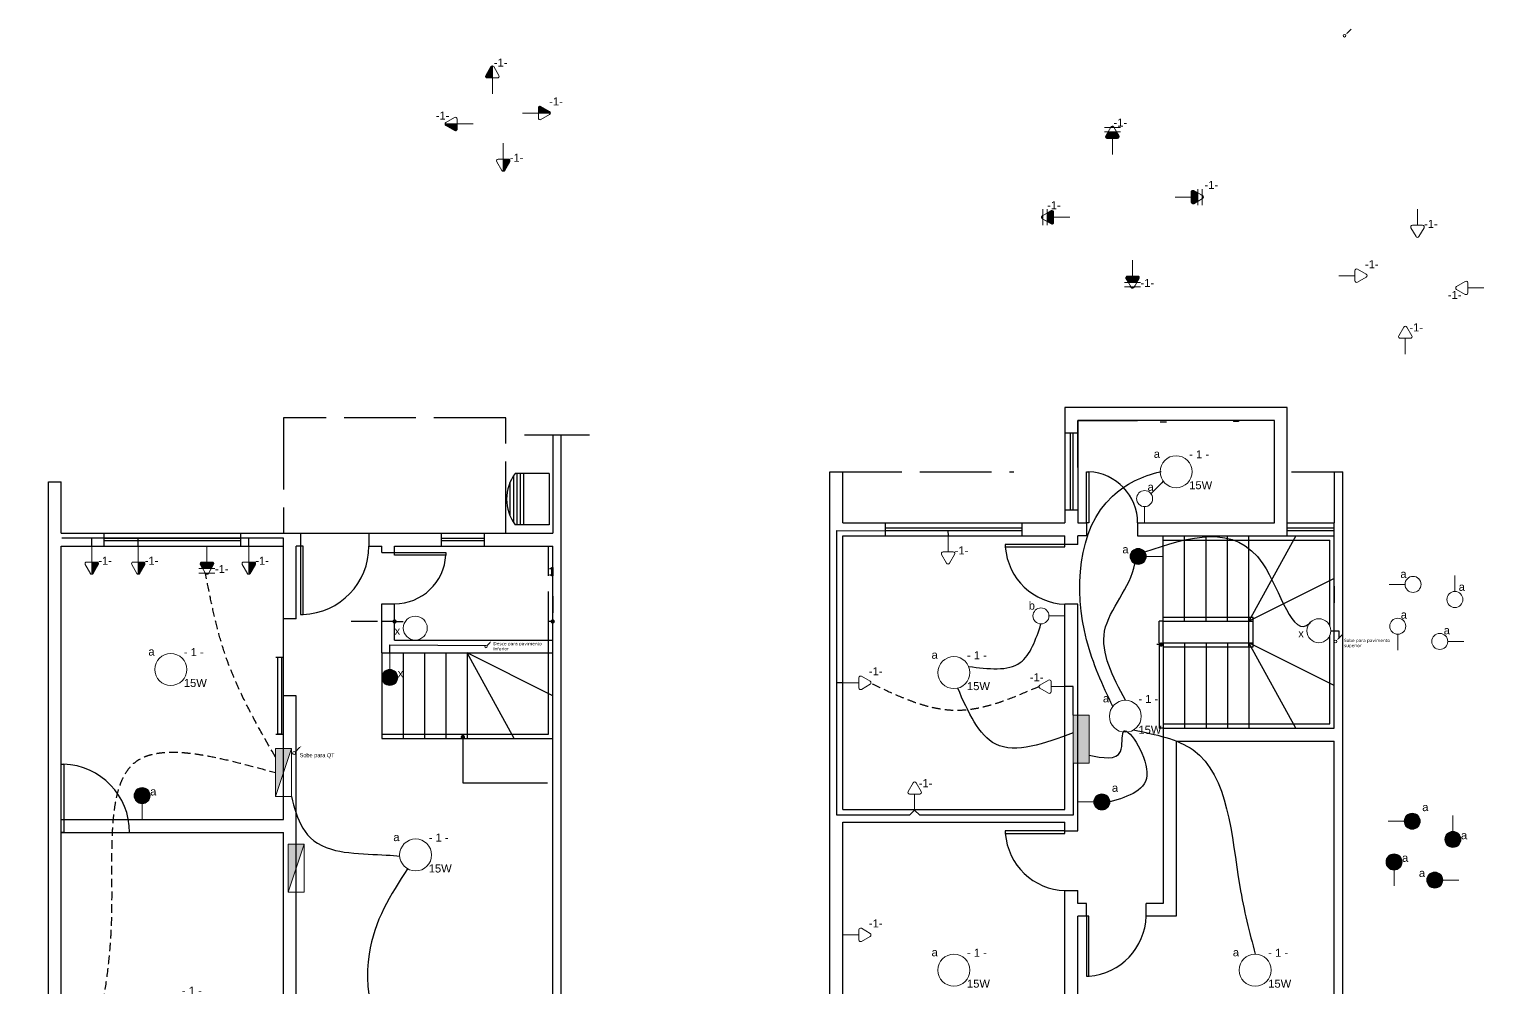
# Model space of a CAD drawing. Header units: millimetres. Extents: x 119340 to 275113, y 14111 to 50800.
# Drawn here: x 119420 to 136442, y 20292 to 31507 of the extents above; entities that cross this region are included whole.
import ezdxf

# ---------------------------------------------------------------- set-up
doc = ezdxf.new("R2010")
doc.units = ezdxf.units.MM
doc.header["$LTSCALE"] = 200
for name, pattern in [('ACAD_ISO02W100', [15, 12, -3]), ('ACAD_ISO04W100', [30, 24, -3, 0, -3]), ('DASHED', [0.75, 0.5, -0.25])]:
    doc.linetypes.add(name, pattern=pattern)
doc.layers.add('Eletrodutos', color=4, linetype='Continuous', lineweight=9)
doc.layers.add('simbologia', color=2, linetype='Continuous', lineweight=9)
doc.layers.add('Texto', color=9, linetype='Continuous')
doc.styles.add('style1', font='arial.ttf')

# ---------------------------------------------------------------- blocks, each defined once
blk = doc.blocks.new('_Dot')
at = {"color": 0, "linetype": 'ByBlock', "lineweight": -2}
blk.add_line((-0.5, 0), (-1, 0), dxfattribs=at)
at = {"color": 0, "linetype": 'ByBlock', "const_width": 0.5}
blk.add_lwpolyline([(-0.25, 0, 1), (0.25, 0, 1)], format="xyb", close=True, dxfattribs=at)

msp = doc.modelspace()

# ---------------------------------------------------------------- hatches: boundary and pattern name
at = {"layer": 'simbologia'}
h = msp.add_hatch(dxfattribs=at)
h.set_pattern_fill('ANSI31', color=256, scale=10, angle=90)
h.set_pattern_definition([(135, (130082.196, -44336.576), (-0.883883476, -0.883883476), [])])
h.paths.add_polyline_path([(132019, 30259, 0.57735), (132036, 30229), (132154, 30229, 0.57735), (132172, 30259), (132144, 30306), (132046, 30306)], flags=16)
h.paths.add_polyline_path([(132019, 30259, 0.57735), (132036, 30229), (132154, 30229, 0.57735), (132172, 30259), (132115, 30357), (132076, 30357)], flags=17)
h.paths.add_polyline_path([(132078, 30361), (132019, 30259, 0.57735), (132036, 30229), (132154, 30229, 0.57735), (132172, 30259), (132113, 30361, 0.57735)])
h = msp.add_hatch(dxfattribs=at)
h.set_pattern_fill('ANSI31', color=256, scale=10)
h.set_pattern_definition([(45, (58452.9436, 31554.856), (-0.883883476, 0.883883476), [])])
h.paths.add_polyline_path([(133048, 29618, 0.57735), (133018, 29601), (133018, 29483, 0.57735), (133048, 29465), (133095, 29493), (133095, 29591)], flags=16)
h.paths.add_polyline_path([(133048, 29618, 0.57735), (133018, 29601), (133018, 29483, 0.57735), (133048, 29465), (133146, 29522), (133146, 29562)], flags=17)
h.paths.add_polyline_path([(133150, 29559), (133048, 29618, 0.57735), (133018, 29601), (133018, 29483, 0.57735), (133048, 29465), (133150, 29525, 0.57735)])
h = msp.add_hatch(dxfattribs=at)
h.set_pattern_fill('ANSI31', color=256, scale=10, angle=-180)
h.set_pattern_definition([(225, (205973.628, 27292.6763), (0.883883476, -0.883883476), [])])
h.paths.add_polyline_path([(131378, 29229, 0.57735), (131408, 29247), (131408, 29365, 0.57735), (131378, 29382), (131331, 29355), (131331, 29257)], flags=16)
h.paths.add_polyline_path([(131378, 29229, 0.57735), (131408, 29247), (131408, 29365, 0.57735), (131378, 29382), (131280, 29325), (131280, 29286)], flags=17)
h.paths.add_polyline_path([(131276, 29288), (131378, 29229, 0.57735), (131408, 29247), (131408, 29365, 0.57735), (131378, 29382), (131276, 29323, 0.57735)])
h = msp.add_hatch(dxfattribs=at)
h.set_pattern_fill('ANSI31', color=256, scale=10, angle=-90)
h.set_pattern_definition([(315, (134344.3756, 103184.1083), (0.883883476, 0.883883476), [])])
h.paths.add_polyline_path([(132408, 28589, 0.57735), (132390, 28619), (132272, 28619, 0.57735), (132255, 28589), (132282, 28542), (132380, 28542)], flags=16)
h.paths.add_polyline_path([(132408, 28589, 0.57735), (132390, 28619), (132272, 28619, 0.57735), (132255, 28589), (132312, 28491), (132351, 28491)], flags=17)
h.paths.add_polyline_path([(132349, 28487), (132408, 28589, 0.57735), (132390, 28619), (132272, 28619, 0.57735), (132255, 28589), (132314, 28487, 0.57735)])
for points in [[(132304, 25339, 1), (132491, 25339, 1)], [(123640, 23830, 1), (123640, 24017, 1)], [(131636, 22921), (131823, 22921), (131823, 23483), (131636, 23483)], [(122490, 23091), (122303, 23091), (122303, 22529)], [(122490, 23091), (122303, 23091), (122303, 22529)], [(120743, 22635, 1), (120743, 22447, 1)], [(132066, 22467, 1), (131879, 22467, 1)], [(135697, 22242, 1), (135510, 22242, 1)], [(122640, 21972), (122453, 21972), (122453, 21410)], [(136080, 21935, 1), (136080, 22123, 1)], [(135391, 21859, 1), (135391, 21671, 1)], [(135774, 21553, 1), (135961, 21553, 1)]]:
    msp.add_hatch(color=256, dxfattribs=at).paths.add_polyline_path(points)
h = msp.add_hatch(dxfattribs=at)
h.set_pattern_fill('ANSI31', color=256, scale=10, angle=-90)
h.set_pattern_definition([(315, (123514.2127, 99837.9882), (0.883883476, 0.883883476), [])])
h.paths.add_polyline_path([(121578, 25243, 0.57735), (121560, 25273), (121442, 25273, 0.57735), (121425, 25243), (121452, 25196), (121550, 25196)], flags=16)
h.paths.add_polyline_path([(121578, 25243, 0.57735), (121560, 25273), (121442, 25273, 0.57735), (121425, 25243), (121481, 25145), (121521, 25145)], flags=17)
h.paths.add_polyline_path([(121519, 25140), (121578, 25243, 0.57735), (121560, 25273), (121442, 25273, 0.57735), (121425, 25243), (121484, 25140, 0.57735)])

# ---------------------------------------------------------------- linework, layer by layer
at = {"lineweight": 30, "ltscale": 0.35}
for p, q in [((134141, 27080), (131541, 27080)), ((131541, 27080), (131541, 25730)), ((134141, 25730), (134141, 27080)), ((133991, 26930), (131691, 26930)), ((131691, 26930), (131691, 25730)), ((133991, 25730), (133991, 26930)), ((132691, 24580), (132691, 25580)), ((132941, 24580), (132941, 25580)), ((133191, 24580), (133191, 25580)), ((133441, 24580), (133441, 25580)), ((133691, 24580), (133691, 25580)), ((134241, 25580), (133691, 24580)), ((134691, 25080), (133691, 24580)), ((132691, 24580), (133741, 24580))]:
    msp.add_line(p, q, dxfattribs=at)
at = {"linetype": 'ACAD_ISO02W100', "lineweight": 30, "ltscale": 0.35}
for p, q in [((124997, 26960), (122397, 26960)), ((122397, 26960), (122397, 25610)), ((124997, 25610), (124997, 26960)), ((128791, 26330), (130941, 26330)), ((134191, 26330), (134691, 26330))]:
    msp.add_line(p, q, dxfattribs=at)
at = {"lineweight": 30}
for p, q in [((131691, 26380), (131691, 26930)), ((131691, 26930), (132391, 26930)), ((125547, 26760), (125547, 25610)), ((125647, 16610), (125647, 26760)), ((131691, 26780), (131541, 26780)), ((131601, 26780), (131601, 25880)), ((131631, 26780), (131631, 25880)), ((125087, 26281), (125087, 25739)), ((125507, 26310), (125107, 26310)), ((125127, 26310), (125127, 25710)), ((125167, 26310), (125167, 25710)), ((125207, 26310), (125207, 25710)), ((125507, 26310), (125507, 25710)), ((128791, 17130), (128791, 26330)), ((128791, 26330), (128941, 26330)), ((128941, 25730), (128941, 26330)), ((128941, 25730), (128941, 26330)), ((134691, 26330), (134691, 25730)), ((134691, 26330), (134791, 26330)), ((134791, 16530), (134791, 26330)), ((119647, 16610), (119647, 26210)), ((119647, 26210), (119797, 26210)), ((119797, 25610), (119797, 26210)), ((125047, 26206), (125047, 25814)), ((131691, 25880), (131541, 25880)), ((125507, 25710), (125107, 25710)), ((128941, 25730), (131541, 25730)), ((129441, 25580), (129441, 25730)), ((131041, 25580), (131041, 25730)), ((131691, 25730), (131791, 25730)), ((131691, 25730), (131771, 25730)), ((131791, 25730), (131791, 25580)), ((132391, 25730), (132391, 25580)), ((132391, 25730), (133991, 25730)), ((134141, 25580), (134141, 25730)), ((134141, 25730), (134691, 25730)), ((134691, 25580), (134691, 25730)), ((119797, 25610), (125547, 25610)), ((120297, 25460), (120297, 25610)), ((121897, 25550), (120297, 25550)), ((121897, 25460), (121897, 25610)), ((122547, 25610), (122597, 25610)), ((122597, 25610), (122597, 25460)), ((123397, 25610), (123397, 25460)), ((124247, 25460), (124247, 25610)), ((124747, 25550), (124247, 25550)), ((124747, 25460), (124747, 25610)), ((128941, 25580), (131541, 25580)), ((128941, 22380), (128941, 25580)), ((131041, 25670), (129441, 25670)), ((131041, 25640), (129441, 25640)), ((131541, 25480), (131541, 25580)), ((131791, 25580), (131691, 25580)), ((131691, 25480), (131691, 25580)), ((132391, 25580), (134691, 25580)), ((134691, 25670), (134141, 25670)), ((134691, 25640), (134141, 25640)), ((134691, 23330), (134691, 25580)), ((119797, 22260), (119797, 25460)), ((119797, 25460), (122397, 25460)), ((121897, 25520), (120297, 25520)), ((122397, 24610), (122397, 25460)), ((122597, 25460), (122547, 25460)), ((122547, 24610), (122547, 25460)), ((123397, 25460), (123547, 25460)), ((123547, 25385), (123547, 25460)), ((123547, 25385), (123697, 25385)), ((123697, 25460), (125547, 25460)), ((123697, 25385), (123697, 25460)), ((124747, 25520), (124247, 25520)), ((125547, 17760), (125547, 25460)), ((131691, 25480), (131541, 25480)), ((132691, 25530), (134641, 25530)), ((134641, 24525), (134641, 25530)), ((125547, 24873), (125547, 24678)), ((134691, 24992), (134691, 24798)), ((123547, 24210), (123547, 24785)), ((123547, 24785), (123697, 24785)), ((123697, 24360), (123697, 24785)), ((131541, 22380), (131541, 24780)), ((131691, 24780), (131541, 24780)), ((131691, 22130), (131691, 24780)), ((122547, 24610), (122397, 24610)), ((123747, 24578), (123797, 24578)), ((132641, 24330), (132641, 24580)), ((132691, 24580), (132641, 24580)), ((132691, 24630), (133741, 24630)), ((132691, 24330), (132691, 24580)), ((133691, 24280), (133691, 24630)), ((133741, 24280), (133741, 24630)), ((123697, 24360), (125547, 24360)), ((134641, 23380), (134641, 24415)), ((123547, 24210), (125547, 24210)), ((123547, 24210), (123547, 23210)), ((123797, 24210), (123797, 23210)), ((124047, 24210), (124047, 23210)), ((124297, 24210), (124297, 23210)), ((124547, 24210), (124547, 23210)), ((125097, 23210), (124547, 24210)), ((125547, 23710), (124547, 24210)), ((125497, 23260), (125497, 24210)), ((125547, 23210), (125547, 24210)), ((132641, 24330), (132641, 23330)), ((132691, 24330), (133741, 24330)), ((132691, 24330), (132691, 23330)), ((132691, 24280), (133741, 24280)), ((132941, 24330), (132941, 23330)), ((133191, 24330), (133191, 23330)), ((133441, 24330), (133441, 23330)), ((133691, 24330), (133691, 23330)), ((134241, 23330), (133691, 24330)), ((134691, 23830), (133691, 24330)), ((134691, 23330), (134691, 24330)), ((122307, 24160), (122397, 24160)), ((122332, 24160), (122372, 24160)), ((122332, 23260), (122332, 24160)), ((122372, 24160), (122372, 23260)), ((122397, 22260), (122397, 23710)), ((122547, 23710), (122397, 23710)), ((122547, 17760), (122547, 23710)), ((132691, 23330), (132641, 23330)), ((132691, 23380), (134641, 23380)), ((132691, 23330), (134691, 23330)), ((132691, 23330), (132691, 21280)), ((122307, 23260), (122397, 23260)), ((122372, 23260), (122332, 23260)), ((123547, 23260), (125497, 23260)), ((123547, 23210), (125547, 23210)), ((132841, 23180), (134691, 23180)), ((132841, 23180), (132841, 21130)), ((134691, 17880), (134691, 23180)), ((128941, 22380), (131541, 22380)), ((119797, 22260), (122397, 22260)), ((128941, 17880), (128941, 22230)), ((128941, 22230), (131541, 22230)), ((131541, 22130), (131541, 22230)), ((131541, 22130), (131691, 22130)), ((119797, 16610), (119797, 22110)), ((119797, 22110), (122397, 22110)), ((122397, 17610), (122397, 22110)), ((131541, 19130), (131541, 21430)), ((131541, 21430), (131691, 21430)), ((131691, 21280), (131691, 21430)), ((131791, 21280), (131691, 21280)), ((131791, 21130), (131791, 21280)), ((132691, 21280), (132491, 21280)), ((132491, 21130), (132491, 21280)), ((131791, 21130), (131691, 21130)), ((131691, 18880), (131691, 21130)), ((132841, 21130), (132491, 21130))]:
    msp.add_line(p, q, dxfattribs=at)
at = {"color": 0, "lineweight": 30}
for p, q in [((132653, 26914), (132730, 26914)), ((133570, 26930), (133512, 26930)), ((133512, 26930), (133512, 26916)), ((133570, 26916), (133512, 26916)), ((133570, 26930), (133570, 26916)), ((125531, 25199), (125531, 25121))]:
    msp.add_line(p, q, dxfattribs=at)
at = {"linetype": 'ACAD_ISO04W100', "lineweight": 30, "ltscale": 0.35}
msp.add_line((125215, 26760), (125978, 26760), dxfattribs=at)
at = {"linetype": 'ACAD_ISO02W100', "lineweight": 30, "ltscale": 0.3}
msp.add_line((125497, 24210), (125497, 25460), dxfattribs=at)
for p, q in [((123497, 24578), (123187, 24578)), ((123697, 24578), (123547, 24578)), ((124496, 23226), (124496, 22692)), ((124496, 22692), (125486, 22692))]:
    msp.add_line(p, q)
at = {"lineweight": 30}
for points in [[(131791, 25730), (131791, 26330), (131821, 26330), (131821, 25730)], [(122597, 25460), (122597, 24660), (122627, 24660), (122627, 25460)], [(123697, 25385), (124297, 25385), (124297, 25355), (123697, 25355)], [(131541, 25480), (130841, 25480), (130841, 25450), (131541, 25450)], [(119797, 22110), (119797, 22910), (119827, 22910), (119827, 22110)], [(131541, 22130), (130841, 22130), (130841, 22100), (131541, 22100)], [(131791, 21130), (131791, 20430), (131821, 20430), (131821, 21130)]]:
    msp.add_lwpolyline(points, close=True, dxfattribs=at)
at = {"color": 0, "lineweight": 30}
msp.add_lwpolyline([(125508, 25199), (125531, 25199), (125531, 25208), (125547, 25208), (125547, 25112), (125531, 25112), (125531, 25121), (125508, 25121)], dxfattribs=at)
at = {"lineweight": 30}
for centre, radius, start, end in [((125507, 26010), 500, 143.1301, 216.8699), ((131791, 25730), 600, 0, 87.134), ((122597, 25460), 800, 272.1491, 0), ((131567, 25506), 727, 184.4877, 268.0212), ((123697, 25385), 600, 270, 357.134), ((119797, 22110), 800, 0, 87.8509), ((131567, 22156), 727, 184.4877, 268.0212), ((131765, 21155), 727, 274.4877, 358.0212)]:
    msp.add_arc(centre, radius, start, end, dxfattribs=at)
at = {"layer": 'Eletrodutos', "lineweight": 30}
for p, q in [((122397, 25552), (119803, 25552)), ((122397, 23091), (122397, 25552)), ((128872, 22311), (128872, 25641)), ((128872, 25641), (130171, 25640)), ((130171, 25640), (130174, 25580)), ((134653, 24470), (134744, 24470)), ((134744, 24470), (134744, 24379)), ((123640, 24204), (123640, 24306)), ((123640, 24306), (124765, 24298)), ((128941, 23861), (128872, 23861)), ((131636, 23817), (131541, 23817)), ((131636, 23483), (131636, 23817)), ((131636, 22921), (131636, 22313)), ((129722, 22311), (128872, 22311)), ((129782, 22371), (129722, 22311)), ((129841, 22313), (129782, 22371)), ((131636, 22313), (129841, 22313))]:
    msp.add_line(p, q, dxfattribs=at)
at = {"layer": 'Eletrodutos', "linetype": 'DASHED', "lineweight": 30}
for p, q in [((120154, 25460), (120154, 25552)), ((120697, 25460), (120697, 25550)), ((121991, 25460), (121991, 25552))]:
    msp.add_line(p, q, dxfattribs=at)
at = {"layer": 'Eletrodutos', "lineweight": 30}
for points in [[(132100, 23585), (131793, 24364), (132095, 26043), (132654, 26330), (132667, 26333)], [(132691, 26218), (132547, 26073)], [(132474, 25393), (133856, 25253), (134404, 24559), (134423, 24578)], [(132247, 23656), (132005, 24465), (132359, 25254), (132361, 25266)], [(130414, 24052), (131017, 24097), (131260, 24549)], [(131636, 23275), (130731, 23143), (130286, 23798)], [(131823, 23015), (132190, 23057), (132221, 23284), (132500, 22814), (132066, 22467)], [(132344, 23309), (133040, 23075), (133586, 21480), (133766, 20687)], [(123848, 21686), (123398, 20687), (123877, 19431), (123895, 19424)]]:
    msp.add_spline(points, degree=3, dxfattribs=at)
at = {"layer": 'Eletrodutos', "linetype": 'DASHED', "lineweight": 30}
for points in [[(122303, 22991), (121731, 24143), (121484, 25140)], [(131237, 23817), (130257, 23537), (129270, 23854)], [(120085, 14298), (119530, 16367), (120386, 21063), (120664, 22933), (122303, 22810)]]:
    msp.add_spline(points, degree=3, dxfattribs=at)
at = {"layer": 'Eletrodutos', "lineweight": 30}
msp.add_open_spline([(122490, 22529), (122556, 22270), (122671, 21819), (123594, 21859), (123757, 21832)], degree=3, knots=[0, 0, 0, 0, 772.717562, 1340.299436, 1340.299436, 1340.299436, 1340.299436], dxfattribs=at)
at = {"layer": 'simbologia'}
for p, q in [((134888, 31507), (134841, 31460)), ((134841, 31460), (134888, 31507)), ((124823, 31068), (124764, 30966)), ((124841, 31078), (124841, 30936)), ((124917, 30966), (124858, 31068)), ((124782, 30936), (124900, 30936)), ((124841, 30936), (124841, 30749)), ((124399, 30474), (124297, 30415)), ((125379, 30525), (125192, 30525)), ((125379, 30584), (125379, 30466)), ((125521, 30525), (125379, 30525)), ((125511, 30542), (125409, 30601)), ((125409, 30448), (125511, 30507)), ((124287, 30397), (124429, 30397)), ((124297, 30380), (124399, 30321)), ((124429, 30338), (124429, 30456)), ((124429, 30397), (124617, 30397)), ((132002, 30357), (132189, 30357)), ((132002, 30306), (132189, 30306)), ((124968, 29986), (124968, 30174)), ((132095, 30229), (132095, 30041)), ((125027, 29986), (124909, 29986)), ((124968, 29844), (124968, 29986)), ((124892, 29956), (124951, 29854)), ((124985, 29854), (125044, 29956)), ((133095, 29635), (133095, 29448)), ((133146, 29635), (133146, 29448)), ((133018, 29542), (132831, 29542)), ((131280, 29212), (131280, 29399)), ((131331, 29212), (131331, 29399)), ((131408, 29306), (131596, 29306)), ((135665, 29212), (135665, 29400)), ((132331, 28619), (132331, 28806)), ((134933, 28622), (134745, 28622)), ((132425, 28542), (132238, 28542)), ((132425, 28491), (132238, 28491)), ((136255, 28480), (136442, 28480)), ((135523, 27890), (135523, 27703)), ((132473, 25734), (132473, 25921)), ((130174, 25392), (130174, 25580)), ((120154, 25273), (120154, 25460)), ((120697, 25273), (120697, 25460)), ((121501, 25273), (121501, 25460)), ((121991, 25273), (121991, 25460)), ((120078, 25243), (120137, 25140)), ((120213, 25273), (120095, 25273)), ((120154, 25130), (120154, 25273)), ((120171, 25140), (120230, 25243)), ((120621, 25243), (120680, 25140)), ((120756, 25273), (120638, 25273)), ((120697, 25130), (120697, 25273)), ((120714, 25140), (120773, 25243)), ((121595, 25196), (121408, 25196)), ((121915, 25243), (121974, 25140)), ((122050, 25273), (121932, 25273)), ((121991, 25130), (121991, 25273)), ((122009, 25140), (122068, 25243)), ((132678, 25339), (132491, 25339)), ((121595, 25145), (121408, 25145)), ((136103, 25116), (136103, 24929)), ((135332, 25012), (135519, 25012)), ((131541, 24643), (131354, 24643)), ((134785, 24423), (134738, 24376)), ((134738, 24376), (134785, 24423)), ((135435, 24241), (135435, 24428)), ((136207, 24345), (136020, 24345)), ((123640, 24204), (123640, 24017)), ((124815, 24334), (124775, 24294)), ((129129, 23861), (128941, 23861)), ((131379, 23817), (131566, 23817)), ((122490, 23091), (122303, 22529)), ((122490, 23091), (122303, 22529)), ((122586, 23104), (122533, 23051)), ((129782, 22559), (129782, 22371)), ((120743, 22260), (120743, 22447)), ((131691, 22467), (131879, 22467)), ((136080, 22310), (136080, 22123)), ((135323, 22242), (135510, 22242)), ((122640, 21972), (122453, 21410)), ((135391, 21484), (135391, 21671)), ((136148, 21553), (135961, 21553)), ((129129, 20912), (128941, 20912))]:
    msp.add_line(p, q, dxfattribs=at)
at = {"layer": 'simbologia', "linetype": 'Continuous'}
for p, q in [((124817, 30936), (124772, 30980)), ((124818, 30936), (124773, 30981)), ((124822, 30936), (124774, 30983)), ((124820, 30936), (124774, 30982)), ((124824, 30936), (124775, 30985)), ((124827, 30936), (124776, 30987)), ((124826, 30936), (124776, 30986)), ((124829, 30936), (124777, 30988)), ((124833, 30936), (124778, 30990)), ((124831, 30936), (124778, 30989)), ((124834, 30936), (124779, 30991)), ((124838, 30936), (124780, 30994)), ((124836, 30936), (124780, 30992)), ((124840, 30936), (124781, 30995)), ((124841, 30938), (124782, 30997)), ((124841, 30937), (124782, 30996)), ((124841, 30942), (124783, 30999)), ((124841, 30940), (124783, 30998)), ((124841, 30944), (124784, 31000)), ((124841, 30947), (124785, 31002)), ((124841, 30946), (124785, 31001)), ((124841, 30949), (124786, 31004)), ((124841, 30953), (124787, 31006)), ((124841, 30951), (124787, 31005)), ((124841, 30954), (124788, 31007)), ((124841, 30958), (124789, 31009)), ((124841, 30956), (124789, 31008)), ((124841, 30960), (124790, 31010)), ((124841, 30963), (124791, 31013)), ((124841, 30961), (124791, 31011)), ((124841, 30965), (124792, 31014)), ((124841, 30969), (124793, 31016)), ((124841, 30967), (124793, 31015)), ((124841, 30972), (124794, 31018)), ((124841, 30970), (124794, 31017)), ((124841, 30974), (124795, 31019)), ((124841, 30977), (124796, 31022)), ((124841, 30976), (124796, 31020)), ((124841, 30979), (124797, 31023)), ((124841, 30983), (124798, 31025)), ((124841, 30981), (124798, 31024)), ((124841, 30984), (124799, 31026)), ((124841, 30988), (124800, 31028)), ((124841, 30986), (124800, 31027)), ((124841, 30990), (124801, 31029)), ((124841, 30993), (124802, 31032)), ((124841, 30992), (124802, 31031)), ((124841, 30995), (124803, 31033)), ((124841, 30999), (124804, 31035)), ((124841, 30997), (124804, 31034)), ((124841, 31002), (124805, 31037)), ((124841, 31000), (124805, 31036)), ((124841, 31004), (124806, 31038)), ((124841, 31007), (124807, 31041)), ((124841, 31006), (124807, 31039)), ((124841, 31009), (124808, 31042)), ((124841, 31013), (124809, 31044)), ((124841, 31011), (124809, 31043)), ((124841, 31015), (124810, 31045)), ((124841, 31018), (124811, 31047)), ((124841, 31016), (124811, 31046)), ((124841, 31020), (124812, 31048)), ((124841, 31023), (124813, 31051)), ((124841, 31022), (124813, 31050)), ((124841, 31025), (124814, 31052)), ((124841, 31029), (124815, 31054)), ((124841, 31027), (124815, 31053)), ((124841, 31032), (124816, 31056)), ((124841, 31030), (124816, 31055)), ((124841, 31034), (124817, 31057)), ((124841, 31037), (124818, 31060)), ((124841, 31036), (124818, 31059)), ((124841, 31039), (124819, 31061)), ((124841, 31043), (124820, 31063)), ((124841, 31041), (124820, 31062)), ((124841, 31045), (124821, 31064)), ((124841, 31048), (124822, 31066)), ((124841, 31046), (124822, 31065)), ((124841, 31050), (124823, 31067)), ((124841, 31053), (124824, 31070)), ((124841, 31052), (124824, 31069)), ((124841, 31055), (124825, 31071)), ((124841, 31057), (124826, 31072)), ((124841, 31059), (124827, 31073)), ((124841, 31060), (124828, 31073)), ((124841, 31062), (124829, 31074)), ((124841, 31064), (124830, 31075)), ((124841, 31066), (124831, 31076)), ((124841, 31068), (124832, 31076)), ((124841, 31069), (124833, 31077)), ((124841, 31071), (124835, 31077)), ((124841, 31073), (124836, 31077)), ((124841, 31075), (124837, 31078)), ((124841, 31076), (124839, 31078)), ((124788, 30936), (124762, 30962)), ((124787, 30936), (124762, 30960)), ((124785, 30936), (124762, 30959)), ((124783, 30936), (124762, 30957)), ((124781, 30936), (124762, 30956)), ((124779, 30936), (124762, 30954)), ((124777, 30936), (124762, 30952)), ((124792, 30936), (124763, 30964)), ((124790, 30936), (124763, 30963)), ((124775, 30937), (124763, 30949)), ((124794, 30936), (124764, 30966)), ((124772, 30938), (124764, 30946)), ((124797, 30936), (124765, 30968)), ((124796, 30936), (124765, 30967)), ((124799, 30936), (124766, 30969)), ((124803, 30936), (124767, 30971)), ((124801, 30936), (124767, 30970)), ((124804, 30936), (124768, 30972)), ((124808, 30936), (124769, 30974)), ((124806, 30936), (124769, 30973)), ((124810, 30936), (124770, 30976)), ((124813, 30936), (124771, 30978)), ((124811, 30936), (124771, 30977)), ((124815, 30936), (124772, 30979)), ((125379, 30586), (125397, 30604)), ((125379, 30584), (125399, 30604)), ((125379, 30582), (125401, 30604)), ((125379, 30588), (125395, 30603)), ((125379, 30580), (125402, 30603)), ((125379, 30579), (125404, 30603)), ((125379, 30577), (125405, 30603)), ((125379, 30575), (125406, 30602)), ((125379, 30573), (125408, 30602)), ((125379, 30572), (125409, 30601)), ((125379, 30570), (125410, 30601)), ((125379, 30568), (125411, 30600)), ((125379, 30566), (125412, 30599)), ((125379, 30564), (125413, 30599)), ((125379, 30563), (125414, 30598)), ((125379, 30561), (125415, 30597)), ((125379, 30559), (125417, 30597)), ((125379, 30557), (125418, 30596)), ((125379, 30556), (125419, 30595)), ((125379, 30554), (125420, 30595)), ((125379, 30552), (125421, 30594)), ((125379, 30550), (125422, 30593)), ((125379, 30549), (125423, 30593)), ((125379, 30547), (125424, 30592)), ((125379, 30545), (125425, 30592)), ((125379, 30543), (125427, 30591)), ((125379, 30541), (125428, 30590)), ((125379, 30540), (125429, 30590)), ((125379, 30538), (125430, 30589)), ((125379, 30536), (125431, 30588)), ((125379, 30534), (125432, 30588)), ((125379, 30533), (125433, 30587)), ((125379, 30531), (125434, 30586)), ((125379, 30529), (125436, 30586)), ((125379, 30527), (125437, 30585)), ((125379, 30526), (125438, 30584)), ((125380, 30590), (125392, 30603)), ((125380, 30525), (125439, 30584)), ((125382, 30594), (125389, 30601)), ((125382, 30525), (125440, 30583)), ((125383, 30525), (125441, 30582)), ((125385, 30525), (125442, 30582)), ((125387, 30525), (125443, 30581)), ((125389, 30525), (125445, 30581)), ((125391, 30525), (125446, 30580)), ((125392, 30525), (125447, 30579)), ((125394, 30525), (125448, 30579)), ((125396, 30525), (125449, 30578)), ((125398, 30525), (125450, 30577)), ((125399, 30525), (125451, 30577)), ((125401, 30525), (125452, 30576)), ((125403, 30525), (125454, 30575)), ((125405, 30525), (125455, 30575)), ((125406, 30525), (125456, 30574)), ((125408, 30525), (125457, 30573)), ((125410, 30525), (125458, 30573)), ((125412, 30525), (125459, 30572)), ((125413, 30525), (125460, 30571)), ((125415, 30525), (125461, 30571)), ((125417, 30525), (125462, 30570)), ((125419, 30525), (125464, 30570)), ((125421, 30525), (125465, 30569)), ((125422, 30525), (125466, 30568)), ((125424, 30525), (125467, 30568)), ((125426, 30525), (125468, 30567)), ((125428, 30525), (125469, 30566)), ((125429, 30525), (125470, 30566)), ((125431, 30525), (125471, 30565)), ((125433, 30525), (125473, 30564)), ((125435, 30525), (125474, 30564)), ((125436, 30525), (125475, 30563)), ((125438, 30525), (125476, 30562)), ((125440, 30525), (125477, 30562)), ((125442, 30525), (125478, 30561)), ((125444, 30525), (125479, 30560)), ((125445, 30525), (125480, 30560)), ((125447, 30525), (125482, 30559)), ((125449, 30525), (125483, 30559)), ((125451, 30525), (125484, 30558)), ((125452, 30525), (125485, 30557)), ((125454, 30525), (125486, 30557)), ((125456, 30525), (125487, 30556)), ((125458, 30525), (125488, 30555)), ((125459, 30525), (125489, 30555)), ((125461, 30525), (125490, 30554)), ((125463, 30525), (125492, 30553)), ((125465, 30525), (125493, 30553)), ((125467, 30525), (125494, 30552)), ((125468, 30525), (125495, 30551)), ((125470, 30525), (125496, 30551)), ((125472, 30525), (125497, 30550)), ((125474, 30525), (125498, 30549)), ((125475, 30525), (125499, 30549)), ((125477, 30525), (125501, 30548)), ((125479, 30525), (125502, 30548)), ((125481, 30525), (125503, 30547)), ((125482, 30525), (125504, 30546)), ((125484, 30525), (125505, 30546)), ((125486, 30525), (125506, 30545)), ((125488, 30525), (125507, 30544)), ((125489, 30525), (125508, 30544)), ((125491, 30525), (125510, 30543)), ((125493, 30525), (125511, 30542)), ((125495, 30525), (125512, 30542)), ((125497, 30525), (125513, 30541)), ((125498, 30525), (125514, 30540)), ((125500, 30525), (125515, 30539)), ((125502, 30525), (125516, 30539)), ((125504, 30525), (125517, 30538)), ((125505, 30525), (125517, 30537)), ((125507, 30525), (125518, 30536)), ((125509, 30525), (125519, 30534)), ((125511, 30525), (125519, 30533)), ((125512, 30525), (125520, 30532)), ((125514, 30525), (125520, 30531)), ((125516, 30525), (125521, 30529)), ((125518, 30525), (125521, 30528)), ((125520, 30525), (125521, 30526)), ((124291, 30397), (124287, 30394)), ((124289, 30397), (124287, 30396)), ((124294, 30397), (124288, 30391)), ((124292, 30397), (124288, 30393)), ((124298, 30397), (124289, 30389)), ((124296, 30397), (124289, 30390)), ((124301, 30397), (124290, 30387)), ((124299, 30397), (124290, 30388)), ((124303, 30397), (124291, 30386)), ((124305, 30397), (124292, 30385)), ((124307, 30397), (124293, 30384)), ((124308, 30397), (124294, 30383)), ((124310, 30397), (124295, 30382)), ((124312, 30397), (124296, 30381)), ((124314, 30397), (124297, 30380)), ((124315, 30397), (124298, 30380)), ((124317, 30397), (124299, 30379)), ((124319, 30397), (124300, 30378)), ((124321, 30397), (124301, 30378)), ((124322, 30397), (124302, 30377)), ((124324, 30397), (124303, 30377)), ((124326, 30397), (124304, 30376)), ((124328, 30397), (124306, 30375)), ((124330, 30397), (124307, 30375)), ((124331, 30397), (124308, 30374)), ((124333, 30397), (124309, 30373)), ((124335, 30397), (124310, 30373)), ((124337, 30397), (124311, 30372)), ((124338, 30397), (124312, 30371)), ((124340, 30397), (124313, 30371)), ((124342, 30397), (124315, 30370)), ((124344, 30397), (124316, 30369)), ((124345, 30397), (124317, 30369)), ((124347, 30397), (124318, 30368)), ((124349, 30397), (124319, 30367)), ((124351, 30397), (124320, 30367)), ((124353, 30397), (124321, 30366)), ((124354, 30397), (124322, 30366)), ((124356, 30397), (124324, 30365)), ((124358, 30397), (124325, 30364)), ((124360, 30397), (124326, 30364)), ((124361, 30397), (124327, 30363)), ((124363, 30397), (124328, 30362)), ((124365, 30397), (124329, 30362)), ((124367, 30397), (124330, 30361)), ((124368, 30397), (124331, 30360)), ((124370, 30397), (124333, 30360)), ((124372, 30397), (124334, 30359)), ((124374, 30397), (124335, 30358)), ((124376, 30397), (124336, 30358)), ((124377, 30397), (124337, 30357)), ((124379, 30397), (124338, 30356)), ((124381, 30397), (124339, 30356)), ((124383, 30397), (124340, 30355)), ((124384, 30397), (124341, 30355)), ((124386, 30397), (124343, 30354)), ((124388, 30397), (124344, 30353)), ((124390, 30397), (124345, 30353)), ((124391, 30397), (124346, 30352)), ((124393, 30397), (124347, 30351)), ((124395, 30397), (124348, 30351)), ((124397, 30397), (124349, 30350)), ((124398, 30397), (124350, 30349)), ((124400, 30397), (124352, 30349)), ((124402, 30397), (124353, 30348)), ((124404, 30397), (124354, 30347)), ((124406, 30397), (124355, 30347)), ((124407, 30397), (124356, 30346)), ((124409, 30397), (124357, 30345)), ((124411, 30397), (124358, 30345)), ((124413, 30397), (124359, 30344)), ((124414, 30397), (124361, 30344)), ((124416, 30397), (124362, 30343)), ((124418, 30397), (124363, 30342)), ((124420, 30397), (124364, 30342)), ((124421, 30397), (124365, 30341)), ((124423, 30397), (124366, 30340)), ((124425, 30397), (124367, 30340)), ((124427, 30397), (124368, 30339)), ((124429, 30397), (124369, 30338)), ((124429, 30397), (124371, 30338)), ((124429, 30395), (124372, 30337)), ((124429, 30393), (124373, 30336)), ((124429, 30391), (124374, 30336)), ((124429, 30389), (124375, 30335)), ((124429, 30388), (124376, 30334)), ((124429, 30386), (124377, 30334)), ((124429, 30384), (124378, 30333)), ((124429, 30382), (124380, 30333)), ((124429, 30381), (124381, 30332)), ((124429, 30379), (124382, 30331)), ((124429, 30377), (124383, 30331)), ((124429, 30375), (124384, 30330)), ((124429, 30374), (124385, 30329)), ((124429, 30372), (124386, 30329)), ((124429, 30370), (124387, 30328)), ((124429, 30368), (124389, 30327)), ((124429, 30366), (124390, 30327)), ((124429, 30365), (124391, 30326)), ((124429, 30363), (124392, 30325)), ((124429, 30361), (124393, 30325)), ((124429, 30359), (124394, 30324)), ((124429, 30358), (124395, 30323)), ((124429, 30356), (124396, 30323)), ((124429, 30354), (124398, 30322)), ((124429, 30352), (124399, 30322)), ((124429, 30351), (124400, 30321)), ((124429, 30349), (124401, 30320)), ((124429, 30347), (124402, 30320)), ((124429, 30345), (124403, 30319)), ((124429, 30343), (124405, 30319)), ((124429, 30342), (124406, 30319)), ((124429, 30340), (124408, 30318)), ((124429, 30338), (124410, 30318)), ((124429, 30336), (124412, 30318)), ((124429, 30334), (124414, 30319)), ((124428, 30332), (124416, 30320)), ((124427, 30329), (124419, 30321)), ((124968, 29985), (125027, 29926)), ((124968, 29984), (125026, 29925)), ((124968, 29982), (125026, 29924)), ((124968, 29980), (125025, 29923)), ((124968, 29978), (125024, 29922)), ((124968, 29977), (125024, 29921)), ((124968, 29975), (125023, 29920)), ((124968, 29973), (125022, 29918)), ((124968, 29971), (125022, 29917)), ((124968, 29969), (125021, 29916)), ((124968, 29968), (125020, 29915)), ((124968, 29966), (125020, 29914)), ((124968, 29964), (125019, 29913)), ((124968, 29962), (125019, 29912)), ((124968, 29961), (125018, 29911)), ((124968, 29959), (125017, 29910)), ((124969, 29986), (125028, 29927)), ((124971, 29986), (125028, 29929)), ((124972, 29986), (125029, 29930)), ((124974, 29986), (125030, 29931)), ((124976, 29986), (125030, 29932)), ((124978, 29986), (125031, 29933)), ((124979, 29986), (125031, 29934)), ((124981, 29986), (125032, 29935)), ((124983, 29986), (125033, 29936)), ((124985, 29986), (125033, 29938)), ((124986, 29986), (125034, 29939)), ((124988, 29986), (125035, 29940)), ((124990, 29986), (125035, 29941)), ((124992, 29986), (125036, 29942)), ((124993, 29986), (125037, 29943)), ((124995, 29986), (125037, 29944)), ((124997, 29986), (125038, 29945)), ((124999, 29986), (125039, 29947)), ((125001, 29986), (125039, 29948)), ((125002, 29986), (125040, 29949)), ((125004, 29986), (125041, 29950)), ((125006, 29986), (125041, 29951)), ((125008, 29986), (125042, 29952)), ((125009, 29986), (125042, 29953)), ((125011, 29986), (125043, 29954)), ((125013, 29986), (125044, 29955)), ((125015, 29986), (125044, 29957)), ((125016, 29986), (125045, 29958)), ((125018, 29986), (125046, 29959)), ((125020, 29986), (125046, 29960)), ((125022, 29986), (125046, 29962)), ((125024, 29986), (125047, 29963)), ((125025, 29986), (125047, 29965)), ((125027, 29986), (125047, 29966)), ((125029, 29986), (125047, 29968)), ((125031, 29986), (125046, 29970)), ((125034, 29985), (125046, 29973)), ((125037, 29984), (125044, 29976)), ((124968, 29957), (125017, 29908)), ((124968, 29955), (125016, 29907)), ((124968, 29954), (125015, 29906)), ((124968, 29952), (125015, 29905)), ((124968, 29950), (125014, 29904)), ((124968, 29948), (125013, 29903)), ((124968, 29946), (125013, 29902)), ((124968, 29945), (125012, 29901)), ((124968, 29943), (125011, 29899)), ((124968, 29941), (125011, 29898)), ((124968, 29939), (125010, 29897)), ((124968, 29938), (125009, 29896)), ((124968, 29936), (125009, 29895)), ((124968, 29934), (125008, 29894)), ((124968, 29932), (125008, 29893)), ((124968, 29931), (125007, 29892)), ((124968, 29929), (125006, 29890)), ((124968, 29927), (125006, 29889)), ((124968, 29925), (125005, 29888)), ((124968, 29924), (125004, 29887)), ((124968, 29922), (125004, 29886)), ((124968, 29920), (125003, 29885)), ((124968, 29918), (125002, 29884)), ((124968, 29916), (125002, 29883)), ((124968, 29915), (125001, 29882)), ((124968, 29913), (125000, 29880)), ((124968, 29911), (125000, 29879)), ((124968, 29909), (124999, 29878)), ((124968, 29908), (124998, 29877)), ((124968, 29906), (124998, 29876)), ((124968, 29904), (124997, 29875)), ((124968, 29902), (124997, 29874)), ((124968, 29901), (124996, 29873)), ((124968, 29899), (124995, 29871)), ((124968, 29897), (124995, 29870)), ((124968, 29895), (124994, 29869)), ((124968, 29893), (124993, 29868)), ((124968, 29892), (124993, 29867)), ((124968, 29890), (124992, 29866)), ((124968, 29888), (124991, 29865)), ((124968, 29886), (124991, 29864)), ((124968, 29885), (124990, 29862)), ((124968, 29883), (124989, 29861)), ((124968, 29881), (124989, 29860)), ((124968, 29879), (124988, 29859)), ((124968, 29878), (124987, 29858)), ((124968, 29876), (124987, 29857)), ((124968, 29874), (124986, 29856)), ((124968, 29872), (124986, 29855)), ((124968, 29870), (124985, 29853)), ((124968, 29869), (124984, 29852)), ((124968, 29867), (124983, 29851)), ((124968, 29865), (124983, 29850)), ((124968, 29863), (124982, 29850)), ((124968, 29862), (124981, 29849)), ((124968, 29860), (124980, 29848)), ((124968, 29858), (124979, 29847)), ((124968, 29856), (124978, 29847)), ((124968, 29855), (124976, 29846)), ((124968, 29853), (124975, 29845)), ((124968, 29851), (124974, 29845)), ((124968, 29849), (124973, 29845)), ((124968, 29847), (124971, 29844)), ((124968, 29846), (124969, 29844)), ((120154, 25272), (120213, 25213)), ((120154, 25270), (120212, 25212)), ((120154, 25268), (120212, 25211)), ((120154, 25267), (120211, 25209)), ((120154, 25265), (120211, 25208)), ((120154, 25263), (120210, 25207)), ((120154, 25261), (120209, 25206)), ((120154, 25259), (120209, 25205)), ((120154, 25258), (120208, 25204)), ((120154, 25256), (120207, 25203)), ((120154, 25254), (120207, 25202)), ((120154, 25252), (120206, 25200)), ((120154, 25251), (120205, 25199)), ((120154, 25249), (120205, 25198)), ((120154, 25247), (120204, 25197)), ((120154, 25245), (120203, 25196)), ((120154, 25244), (120203, 25195)), ((120154, 25242), (120202, 25194)), ((120154, 25240), (120201, 25193)), ((120154, 25238), (120201, 25191)), ((120154, 25236), (120200, 25190)), ((120154, 25235), (120200, 25189)), ((120154, 25233), (120199, 25188)), ((120154, 25231), (120198, 25187)), ((120154, 25229), (120198, 25186)), ((120154, 25228), (120197, 25185)), ((120154, 25226), (120196, 25184)), ((120154, 25224), (120196, 25183)), ((120154, 25222), (120195, 25181)), ((120154, 25221), (120194, 25180)), ((120154, 25219), (120194, 25179)), ((120154, 25217), (120193, 25178)), ((120154, 25215), (120192, 25177)), ((120154, 25213), (120192, 25176)), ((120154, 25212), (120191, 25175)), ((120154, 25210), (120190, 25174)), ((120154, 25208), (120190, 25172)), ((120154, 25206), (120189, 25171)), ((120154, 25205), (120188, 25170)), ((120154, 25203), (120188, 25169)), ((120154, 25201), (120187, 25168)), ((120154, 25199), (120187, 25167)), ((120154, 25198), (120186, 25166)), ((120154, 25196), (120185, 25165)), ((120154, 25194), (120185, 25163)), ((120155, 25273), (120214, 25214)), ((120157, 25273), (120214, 25215)), ((120158, 25273), (120215, 25216)), ((120160, 25273), (120216, 25217)), ((120162, 25273), (120216, 25218)), ((120164, 25273), (120217, 25219)), ((120166, 25273), (120218, 25221)), ((120167, 25273), (120218, 25222)), ((120169, 25273), (120219, 25223)), ((120171, 25273), (120220, 25224)), ((120173, 25273), (120220, 25225)), ((120174, 25273), (120221, 25226)), ((120176, 25273), (120222, 25227)), ((120178, 25273), (120222, 25228)), ((120180, 25273), (120223, 25230)), ((120181, 25273), (120223, 25231)), ((120183, 25273), (120224, 25232)), ((120185, 25273), (120225, 25233)), ((120187, 25273), (120225, 25234)), ((120188, 25273), (120226, 25235)), ((120190, 25273), (120227, 25236)), ((120192, 25273), (120227, 25237)), ((120194, 25273), (120228, 25239)), ((120196, 25273), (120229, 25240)), ((120197, 25273), (120229, 25241)), ((120199, 25273), (120230, 25242)), ((120201, 25273), (120231, 25243)), ((120203, 25273), (120231, 25244)), ((120204, 25273), (120232, 25245)), ((120206, 25273), (120232, 25247)), ((120208, 25273), (120233, 25248)), ((120210, 25273), (120233, 25250)), ((120211, 25273), (120233, 25251)), ((120213, 25273), (120233, 25253)), ((120215, 25273), (120233, 25255)), ((120217, 25272), (120233, 25257)), ((120220, 25272), (120232, 25259)), ((120223, 25270), (120230, 25263)), ((120697, 25272), (120756, 25213)), ((120697, 25270), (120755, 25212)), ((120697, 25268), (120755, 25211)), ((120697, 25267), (120754, 25209)), ((120697, 25265), (120753, 25208)), ((120697, 25263), (120753, 25207)), ((120697, 25261), (120752, 25206)), ((120697, 25259), (120751, 25205)), ((120697, 25258), (120751, 25204)), ((120697, 25256), (120750, 25203)), ((120697, 25254), (120749, 25202)), ((120697, 25252), (120749, 25200)), ((120697, 25251), (120748, 25199)), ((120697, 25249), (120747, 25198)), ((120697, 25247), (120747, 25197)), ((120697, 25245), (120746, 25196)), ((120697, 25244), (120746, 25195)), ((120697, 25242), (120745, 25194)), ((120697, 25240), (120744, 25193)), ((120697, 25238), (120744, 25191)), ((120697, 25236), (120743, 25190)), ((120697, 25235), (120742, 25189)), ((120697, 25233), (120742, 25188)), ((120697, 25231), (120741, 25187)), ((120697, 25229), (120740, 25186)), ((120697, 25228), (120740, 25185)), ((120697, 25226), (120739, 25184)), ((120697, 25224), (120738, 25183)), ((120697, 25222), (120738, 25181)), ((120697, 25221), (120737, 25180)), ((120697, 25219), (120736, 25179)), ((120697, 25217), (120736, 25178)), ((120697, 25215), (120735, 25177)), ((120697, 25213), (120735, 25176)), ((120697, 25212), (120734, 25175)), ((120697, 25210), (120733, 25174)), ((120697, 25208), (120733, 25172)), ((120697, 25206), (120732, 25171)), ((120697, 25205), (120731, 25170)), ((120697, 25203), (120731, 25169)), ((120697, 25201), (120730, 25168)), ((120697, 25199), (120729, 25167)), ((120697, 25198), (120729, 25166)), ((120697, 25196), (120728, 25165)), ((120697, 25194), (120727, 25163)), ((120698, 25273), (120757, 25214)), ((120699, 25273), (120757, 25215)), ((120701, 25273), (120758, 25216)), ((120703, 25273), (120758, 25217)), ((120705, 25273), (120759, 25218)), ((120707, 25273), (120760, 25219)), ((120708, 25273), (120760, 25221)), ((120710, 25273), (120761, 25222)), ((120712, 25273), (120762, 25223)), ((120714, 25273), (120762, 25224)), ((120715, 25273), (120763, 25225)), ((120717, 25273), (120764, 25226)), ((120719, 25273), (120764, 25227)), ((120721, 25273), (120765, 25228)), ((120722, 25273), (120766, 25230)), ((120724, 25273), (120766, 25231)), ((120726, 25273), (120767, 25232)), ((120728, 25273), (120768, 25233)), ((120730, 25273), (120768, 25234)), ((120731, 25273), (120769, 25235)), ((120733, 25273), (120769, 25236)), ((120735, 25273), (120770, 25237)), ((120737, 25273), (120771, 25239)), ((120738, 25273), (120771, 25240)), ((120740, 25273), (120772, 25241)), ((120742, 25273), (120773, 25242)), ((120744, 25273), (120773, 25243)), ((120745, 25273), (120774, 25244)), ((120747, 25273), (120775, 25245)), ((120749, 25273), (120775, 25247)), ((120751, 25273), (120775, 25248)), ((120753, 25273), (120776, 25250)), ((120754, 25273), (120776, 25251)), ((120756, 25273), (120776, 25253)), ((120758, 25273), (120776, 25255)), ((120760, 25272), (120775, 25257)), ((120762, 25272), (120775, 25259)), ((120766, 25270), (120773, 25263)), ((121991, 25272), (122050, 25213)), ((121991, 25270), (122050, 25212)), ((121991, 25268), (122049, 25211)), ((121991, 25267), (122048, 25209)), ((121991, 25265), (122048, 25208)), ((121991, 25263), (122047, 25207)), ((121991, 25261), (122046, 25206)), ((121991, 25259), (122046, 25205)), ((121991, 25258), (122045, 25204)), ((121991, 25256), (122045, 25203)), ((121991, 25254), (122044, 25202)), ((121991, 25252), (122043, 25200)), ((121991, 25251), (122043, 25199)), ((121991, 25249), (122042, 25198)), ((121991, 25247), (122041, 25197)), ((121991, 25245), (122041, 25196)), ((121991, 25244), (122040, 25195)), ((121991, 25242), (122039, 25194)), ((121991, 25240), (122039, 25193)), ((121991, 25238), (122038, 25191)), ((121991, 25236), (122037, 25190)), ((121991, 25235), (122037, 25189)), ((121991, 25233), (122036, 25188)), ((121991, 25231), (122035, 25187)), ((121991, 25229), (122035, 25186)), ((121991, 25228), (122034, 25185)), ((121991, 25226), (122034, 25184)), ((121991, 25224), (122033, 25183)), ((121991, 25222), (122032, 25181)), ((121991, 25221), (122032, 25180)), ((121991, 25219), (122031, 25179)), ((121991, 25217), (122030, 25178)), ((121991, 25215), (122030, 25177)), ((121991, 25213), (122029, 25176)), ((121991, 25212), (122028, 25175)), ((121991, 25210), (122028, 25174)), ((121991, 25208), (122027, 25172)), ((121991, 25206), (122026, 25171)), ((121991, 25205), (122026, 25170)), ((121991, 25203), (122025, 25169)), ((121991, 25201), (122024, 25168)), ((121991, 25199), (122024, 25167)), ((121991, 25198), (122023, 25166)), ((121991, 25196), (122023, 25165)), ((121991, 25194), (122022, 25163)), ((121992, 25273), (122051, 25214)), ((121994, 25273), (122052, 25215)), ((121996, 25273), (122052, 25216)), ((121997, 25273), (122053, 25217)), ((121999, 25273), (122054, 25218)), ((122001, 25273), (122054, 25219)), ((122003, 25273), (122055, 25221)), ((122005, 25273), (122056, 25222)), ((122006, 25273), (122056, 25223)), ((122008, 25273), (122057, 25224)), ((122010, 25273), (122057, 25225)), ((122012, 25273), (122058, 25226)), ((122013, 25273), (122059, 25227)), ((122015, 25273), (122059, 25228)), ((122017, 25273), (122060, 25230)), ((122019, 25273), (122061, 25231)), ((122020, 25273), (122061, 25232)), ((122022, 25273), (122062, 25233)), ((122024, 25273), (122063, 25234)), ((122026, 25273), (122063, 25235)), ((122028, 25273), (122064, 25236)), ((122029, 25273), (122065, 25237)), ((122031, 25273), (122065, 25239)), ((122033, 25273), (122066, 25240)), ((122035, 25273), (122067, 25241)), ((122036, 25273), (122067, 25242)), ((122038, 25273), (122068, 25243)), ((122040, 25273), (122068, 25244)), ((122042, 25273), (122069, 25245)), ((122043, 25273), (122069, 25247)), ((122045, 25273), (122070, 25248)), ((122047, 25273), (122070, 25250)), ((122049, 25273), (122070, 25251)), ((122050, 25273), (122070, 25253)), ((122052, 25273), (122070, 25255)), ((122054, 25272), (122070, 25257)), ((122057, 25272), (122069, 25259)), ((122060, 25270), (122068, 25263)), ((120154, 25192), (120184, 25162)), ((120154, 25190), (120183, 25161)), ((120154, 25189), (120183, 25160)), ((120154, 25187), (120182, 25159)), ((120154, 25185), (120181, 25158)), ((120154, 25183), (120181, 25157)), ((120154, 25182), (120180, 25156)), ((120154, 25180), (120179, 25154)), ((120154, 25178), (120179, 25153)), ((120154, 25176), (120178, 25152)), ((120154, 25175), (120178, 25151)), ((120154, 25173), (120177, 25150)), ((120154, 25171), (120176, 25149)), ((120154, 25169), (120176, 25148)), ((120154, 25168), (120175, 25147)), ((120154, 25166), (120174, 25146)), ((120154, 25164), (120174, 25144)), ((120154, 25162), (120173, 25143)), ((120154, 25160), (120172, 25142)), ((120154, 25159), (120172, 25141)), ((120154, 25157), (120171, 25140)), ((120154, 25155), (120170, 25139)), ((120154, 25153), (120170, 25138)), ((120154, 25152), (120169, 25137)), ((120154, 25150), (120168, 25136)), ((120154, 25148), (120167, 25135)), ((120154, 25146), (120166, 25134)), ((120154, 25145), (120165, 25134)), ((120154, 25143), (120164, 25133)), ((120154, 25141), (120163, 25132)), ((120154, 25139), (120161, 25132)), ((120154, 25137), (120160, 25131)), ((120154, 25136), (120159, 25131)), ((120154, 25134), (120157, 25131)), ((120154, 25132), (120156, 25131)), ((120697, 25192), (120727, 25162)), ((120697, 25190), (120726, 25161)), ((120697, 25189), (120725, 25160)), ((120697, 25187), (120725, 25159)), ((120697, 25185), (120724, 25158)), ((120697, 25183), (120724, 25157)), ((120697, 25182), (120723, 25156)), ((120697, 25180), (120722, 25154)), ((120697, 25178), (120722, 25153)), ((120697, 25176), (120721, 25152)), ((120697, 25175), (120720, 25151)), ((120697, 25173), (120720, 25150)), ((120697, 25171), (120719, 25149)), ((120697, 25169), (120718, 25148)), ((120697, 25168), (120718, 25147)), ((120697, 25166), (120717, 25146)), ((120697, 25164), (120716, 25144)), ((120697, 25162), (120716, 25143)), ((120697, 25160), (120715, 25142)), ((120697, 25159), (120714, 25141)), ((120697, 25157), (120714, 25140)), ((120697, 25155), (120713, 25139)), ((120697, 25153), (120712, 25138)), ((120697, 25152), (120712, 25137)), ((120697, 25150), (120711, 25136)), ((120697, 25148), (120710, 25135)), ((120697, 25146), (120709, 25134)), ((120697, 25145), (120708, 25134)), ((120697, 25143), (120707, 25133)), ((120697, 25141), (120705, 25132)), ((120697, 25139), (120704, 25132)), ((120697, 25137), (120703, 25131)), ((120697, 25136), (120702, 25131)), ((120697, 25134), (120700, 25131)), ((120697, 25132), (120698, 25131)), ((121991, 25192), (122021, 25162)), ((121991, 25190), (122021, 25161)), ((121991, 25189), (122020, 25160)), ((121991, 25187), (122019, 25159)), ((121991, 25185), (122019, 25158)), ((121991, 25183), (122018, 25157)), ((121991, 25182), (122017, 25156)), ((121991, 25180), (122017, 25154)), ((121991, 25178), (122016, 25153)), ((121991, 25176), (122015, 25152)), ((121991, 25175), (122015, 25151)), ((121991, 25173), (122014, 25150)), ((121991, 25171), (122013, 25149)), ((121991, 25169), (122013, 25148)), ((121991, 25168), (122012, 25147)), ((121991, 25166), (122012, 25146)), ((121991, 25164), (122011, 25144)), ((121991, 25162), (122010, 25143)), ((121991, 25160), (122010, 25142)), ((121991, 25159), (122009, 25141)), ((121991, 25157), (122008, 25140)), ((121991, 25155), (122008, 25139)), ((121991, 25153), (122007, 25138)), ((121991, 25152), (122006, 25137)), ((121991, 25150), (122005, 25136)), ((121991, 25148), (122004, 25135)), ((121991, 25146), (122003, 25134)), ((121991, 25145), (122002, 25134)), ((121991, 25143), (122001, 25133)), ((121991, 25141), (122000, 25132)), ((121991, 25139), (121999, 25132)), ((121991, 25137), (121997, 25131)), ((121991, 25136), (121996, 25131)), ((121991, 25134), (121994, 25131)), ((121991, 25132), (121993, 25131))]:
    msp.add_line(p, q, dxfattribs=at)
at = {"layer": 'simbologia'}
for points in [[(132036, 30229), (132154, 30229, 0.57735), (132172, 30259), (132113, 30361, 0.57735), (132078, 30361), (132019, 30259, 0.57735)], [(133018, 29601), (133018, 29483, 0.57735), (133048, 29465), (133150, 29525, 0.57735), (133150, 29559), (133048, 29618, 0.57735)], [(131408, 29247), (131408, 29365, 0.57735), (131378, 29382), (131276, 29323, 0.57735), (131276, 29288), (131378, 29229, 0.57735)], [(135724, 29212), (135606, 29212, 0.57735), (135589, 29182), (135648, 29080, 0.57735), (135682, 29080), (135742, 29182, 0.57735)], [(132390, 28619), (132272, 28619, 0.57735), (132255, 28589), (132314, 28487, 0.57735), (132349, 28487), (132408, 28589, 0.57735)], [(134933, 28681), (134933, 28563, 0.57735), (134963, 28546), (135065, 28605, 0.57735), (135065, 28640), (134963, 28699, 0.57735)], [(136255, 28421), (136255, 28539, 0.57735), (136225, 28556), (136123, 28497, 0.57735), (136123, 28463), (136225, 28404, 0.57735)], [(135464, 27890), (135582, 27890, 0.57735), (135599, 27920), (135540, 28022, 0.57735), (135505, 28022), (135446, 27920, 0.57735)], [(130233, 25392), (130115, 25392, 0.57735), (130097, 25362), (130156, 25260, 0.57735), (130191, 25260), (130250, 25362, 0.57735)], [(121560, 25273), (121442, 25273, 0.57735), (121425, 25243), (121484, 25140, 0.57735), (121519, 25140), (121578, 25243, 0.57735)], [(129129, 23920), (129129, 23802, 0.57735), (129159, 23784), (129261, 23843, 0.57735), (129261, 23878), (129159, 23937, 0.57735)], [(131379, 23758), (131379, 23876, 0.57735), (131349, 23893), (131247, 23834, 0.57735), (131247, 23799), (131349, 23740, 0.57735)], [(129723, 22559), (129841, 22559, 0.57735), (129858, 22589), (129799, 22691, 0.57735), (129765, 22691), (129706, 22589, 0.57735)], [(129129, 20971), (129129, 20853, 0.57735), (129159, 20836), (129261, 20895, 0.57735), (129261, 20930), (129159, 20989, 0.57735)]]:
    msp.add_lwpolyline(points, format="xyb", close=True, dxfattribs=at)
for points in [[(131823, 22921), (131823, 23483), (131636, 23483), (131636, 22921)], [(122490, 22529), (122490, 23091), (122303, 23091), (122303, 22529)], [(122490, 22529), (122490, 23091), (122303, 23091), (122303, 22529)], [(122640, 21410), (122640, 21972), (122453, 21972), (122453, 21410)]]:
    msp.add_lwpolyline(points, close=True, dxfattribs=at)
for centre, radius in [((134811, 31430), 15.7), ((132841, 26330), 187), ((132841, 26330), 187), ((132473, 26015), 93.7), ((132397, 25339), 93.7), ((135613, 25012), 93.7), ((136103, 24835), 93.7), ((131260, 24643), 93.7), ((123939, 24501), 140), ((134512, 24470), 140), ((135435, 24522), 93.7), ((134707, 24345), 15.7), ((135926, 24345), 93.7), ((121078, 24017), 187), ((121078, 24017), 187), ((124765, 24284), 13.5), ((123640, 23923), 93.7), ((130241, 23980), 187), ((130241, 23980), 187), ((132247, 23469), 187), ((132247, 23469), 187), ((122521, 23039), 17.5), ((120743, 22541), 93.7), ((131972, 22467), 93.7), ((135604, 22242), 93.7), ((123943, 21847), 187), ((123943, 21847), 187), ((136080, 22029), 93.7), ((135391, 21765), 93.7), ((135867, 21553), 93.7), ((130241, 20500), 187), ((130241, 20500), 187), ((133766, 20500), 187), ((133766, 20500), 187)]:
    msp.add_circle(centre, radius, dxfattribs=at)
for centre, start, end in [((124841, 31058), 30, 150), ((124782, 30956), 150, 270), ((124900, 30956), 270, 30), ((124409, 30456), 0, 120), ((125399, 30584), 60, 180), ((125501, 30525), 300, 60), ((124307, 30397), 120, 240), ((124409, 30338), 240, 360), ((125399, 30466), 180, 300), ((124909, 29966), 90, 210), ((125027, 29966), 330, 90), ((124968, 29864), 210, 330), ((120095, 25253), 90, 210), ((120213, 25253), 330, 90), ((120638, 25253), 90, 210), ((120756, 25253), 330, 90), ((121932, 25253), 90, 210), ((122050, 25253), 330, 90), ((120154, 25150), 210, 330), ((120697, 25150), 210, 330), ((121991, 25150), 210, 330)]:
    msp.add_arc(centre, 20, start, end, dxfattribs=at)
for points in [[(134845, 31457), (134838, 31463), (134822, 31441)], [(124812, 24337), (124818, 24332), (124832, 24351)], [(134741, 24372), (134734, 24379), (134718, 24356)], [(122582, 23107), (122590, 23100), (122608, 23125)]]:
    msp.add_solid(points, dxfattribs=at)

# ---------------------------------------------------------------- block references
at = {"yscale": 50, "zscale": 50}
for p, xscale, rotation in [((123697, 24578), 50, 180), ((132667, 24308), -50, 180), ((124496, 23226), -50, 270)]:
    msp.add_blockref('_Dot', p, dxfattribs=dict(at, xscale=xscale, rotation=rotation))
at = {"xscale": 50, "yscale": 50, "zscale": 50}
msp.add_blockref('_Dot', (125547, 24578), dxfattribs=at)

# ---------------------------------------------------------------- texts
at = {"char_height": 36.53, "width": 622.18, "attachment_point": 1}
for s, insert in [('{\\fVerdana|b0|i0|c0|p34;Sobe para pavimento superior}', (134805, 24375)), ('{\\fVerdana|b0|i0|c0|p34;Desce para pavimento inferior}', (124853, 24337))]:
    msp.add_mtext(s, dxfattribs=dict(at, insert=insert))
at = {"layer": 'Texto', "style": 'style1'}
for s, p in [('-1-', (124858, 31068)), ('-1-', (125505, 30614)), ('-1-', (124178, 30449)), ('-1-', (132108, 30366)), ('-1-', (125044, 29955)), ('-1-', (133173, 29637)), ('-1-', (131331, 29399)), ('-1-', (135742, 29182)), ('-1-', (135051, 28710)), ('-1-', (132425, 28491)), ('-1-', (136021, 28351)), ('-1-', (135570, 27971)), ('a', (132580, 26492)), ('- 1 -', (132994, 26486)), ('15W', (132994, 26125)), ('15W', (132994, 26125)), ('a', (132507, 26105)), ('-1-', (130250, 25362)), ('a', (132212, 25375)), ('-1-', (120230, 25242)), ('-1-', (120773, 25242)), ('-1-', (121595, 25145)), ('-1-', (122067, 25242)), ('a', (135465, 25087)), ('a', (136147, 24937)), ('b', (131117, 24717)), ('a', (135469, 24611)), ('x', (123697, 24422)), ('x', (134270, 24392)), ('a', (135972, 24428)), ('a', (120816, 24179)), ('- 1 -', (121231, 24173)), ('a', (129980, 24142)), ('- 1 -', (130394, 24136)), ('-1-', (129247, 23949)), ('15W', (121231, 23812)), ('15W', (121231, 23812)), ('x', (123734, 23925)), ('15W', (130394, 23775)), ('15W', (130394, 23775)), ('-1-', (131129, 23879)), ('a', (131985, 23632)), ('- 1 -', (132400, 23626)), ('15W', (132400, 23264)), ('15W', (132400, 23264)), ('-1-', (129829, 22640)), ('a', (132090, 22586)), ('a', (120837, 22543)), ('a', (135721, 22360)), ('a', (123682, 22009)), ('- 1 -', (124096, 22004)), ('a', (136174, 22031)), ('a', (135485, 21767)), ('15W', (124096, 21642)), ('15W', (124096, 21642)), ('a', (135682, 21589)), ('-1-', (129247, 21000)), ('a', (129980, 20662)), ('- 1 -', (130394, 20656)), ('a', (133505, 20662)), ('- 1 -', (133919, 20656)), ('- 1 -', (121208, 20212)), ('15W', (130394, 20295)), ('15W', (130394, 20295)), ('15W', (133919, 20295)), ('15W', (133919, 20295))]:
    msp.add_text(s, height=93.7, dxfattribs=at).set_placement(p)
at = {"layer": 'Texto', "lineweight": 30}
msp.add_text('Sobe para QT', height=47.16, dxfattribs=at).set_placement((122586, 22990))

doc.saveas('drawing.dxf')
